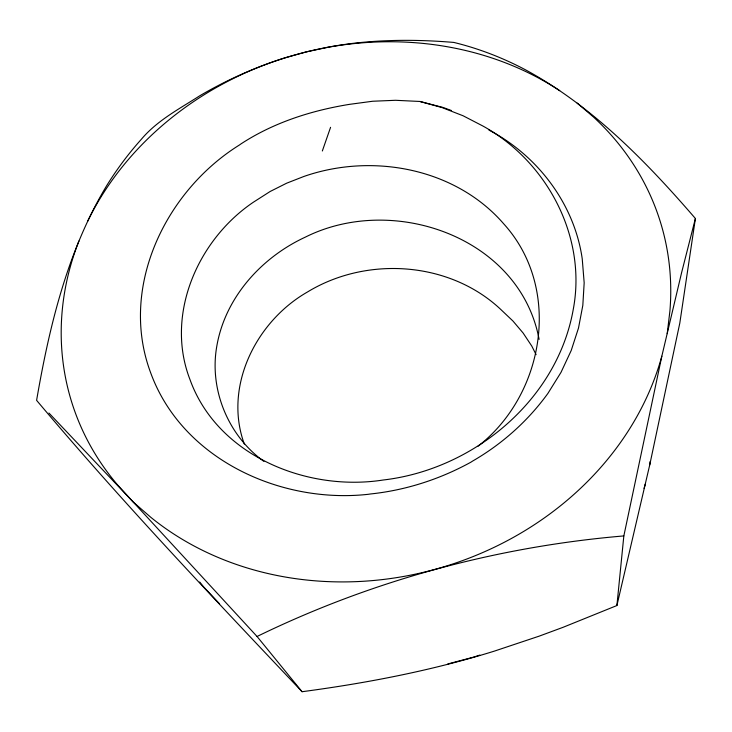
<?xml version="1.0" encoding="UTF-8"?>
<svg xmlns="http://www.w3.org/2000/svg" width="732" height="732" viewBox="0 0 732 732"><rect width="100%" height="100%" fill="white"/><g stroke="black" fill="none" stroke-linecap="round" stroke-linejoin="round"><path stroke-width="1.1" d="M616.902 605.538L623.838 535.925L661.819 356.228L681.629 272.542L695.4 218.502C646.173 161.479 592.325 106.113 525.494 69.814C502.829 57.81 478.755 48.495 453.831 42.429C419.692 39.546 385.279 39.427 351.241 43.554L349.905 43.764C296.954 50.426 245.833 68.753 199.873 95.718C179.34 108.894 157.069 120.505 141.166 139.492C128.237 153.921 116.681 169.504 106.479 185.974L105.902 186.98C67.179 251.881 49.319 326.563 36.6 400.34C121.173 500.953 211.768 596.278 302.069 691.713C367.08 683.057 431.734 670.622 494.411 651.105L539.182 636.145L563.009 627.333L616.902 605.538L649.732 464.93L679.808 323.105L695.4 218.502M649.732 464.93L650.135 461.544M667.218 333.655L669.917 310.862A307.824 266.604 -16.3 0 0 593.295 116.855L577.182 103.084M322.336 150.993L330.58 127.304M478.188 446.136C544.764 394.274 562.304 288.417 503.753 223.873C455.423 167.994 372.085 152.622 303.844 176.476L286.66 183.192L270.172 191.473L253.318 202.252C197.75 239.748 164.947 314.641 189.89 379.313C217.267 455.752 306.909 491.95 383.257 480C473.403 469.551 557.336 400.258 573.321 309.041C586.936 236.317 546.694 161.141 482.846 125.995L463.118 115.784L442.055 107.586L419.866 101.464L395.545 100.293L372.67 101.245L349.402 104.365C311.201 110.569 273.658 122.564 241.038 143.856L239.456 144.982C165.441 191.061 118.904 287.365 150.508 372.359C181.856 459.065 280.191 504.028 368.223 494.31L370.483 493.972C405.665 490.303 439.841 479.259 470.813 462.231L472.716 461.014C502.152 443.995 527.982 420.955 547.92 393.386L560.996 372.378L571.216 350.482L578.5 328.046L582.818 305.39L584.173 282.827L582.233 258.844C574.419 204.027 537.645 155.577 488.949 130.086M48.943 413.04L133.197 502.024L257.051 636.483C371.764 580.567 496.726 546.694 623.838 535.925M447.847 663.951L473.476 657.171A251.378 229.482 -16.3 0 0 479.762 655.094M419.866 101.464L442.851 107.394M443.903 107.778L451.287 110.477M263.913 461.398C228.32 435.879 209.215 389.845 216.727 346.611C224.898 297.851 261.278 257.472 305.372 237.113C393.075 193.184 519.894 237.031 539.1 339.364M219.591 603.845L204.036 587.284A251.378 229.482 -16.3 0 1 199.68 582.004M257.051 636.483L302.069 691.713M536.108 354.654L531.807 346.117L523.106 333.005L512.976 321.046L501.621 310.267C450.573 261.324 367.098 255.614 307.467 291.995C256.2 321.275 223.278 386.441 244.323 444.086M661.819 356.228A307.824 266.604 -16.3 0 1 447.911 565.562A307.824 266.604 -16.3 0 1 150.829 517.332L133.197 502.024L117.504 484.822A307.824 266.604 -16.3 0 1 78.919 241.038M87.529 221.457A307.824 266.604 -16.3 0 1 285.096 57.773L306.543 51.807L328.412 47.196A307.824 266.604 -16.3 0 1 559.696 90.649M645.249 484.163A251.378 229.482 -16.3 0 1 644.059 488.4"/></g></svg>
